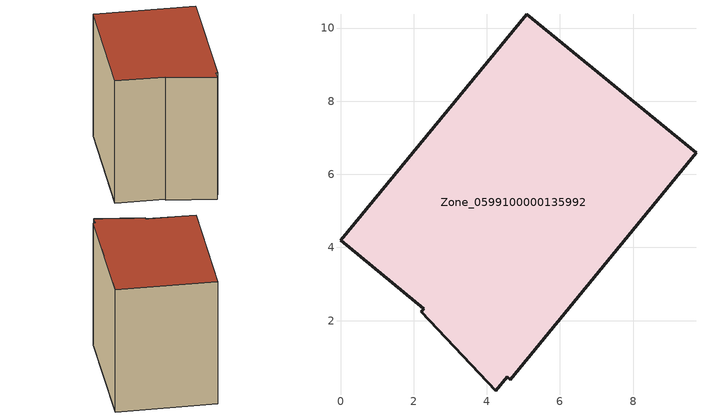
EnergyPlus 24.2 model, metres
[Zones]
Zone_0599100000135992
 floor ground (C_G): 2.27,2.33 0,4.2 5.09,10.38 9.72,6.59 4.64,0.39 4.56,0.46 4.25,0.08 2.2,2.25 z0
 wall outside (C_F): 5.09,10.38 0,4.2 2.27,2.33 2.2,2.25 4.25,0.08 4.56,0.46 4.64,0.39 9.72,6.59 5.09,10.38 z0:8.06
 roof outside (C_R): 0,4.2 2.27,2.33 2.2,2.25 4.25,0.08 4.56,0.46 4.64,0.39 9.72,6.59 5.09,10.38 z8.06
[BUILDING]
Pand.0599100000135992: North Axis=0; Terrain=City; Loads Convergence Tolerance Value=0.04; Temperature Convergence Tolerance Value=0.4; Solar Distribution=FullExterior; Maximum Number of Warmup Days=25; Minimum Number of Warmup Days=1
[Site:Location]
Rotterdam.The.Hague.AP_ZH_NLD Design_Conditions: Latitude=51.96; Longitude=4.45; Time Zone=1; Elevation=-4.5
[SITE:GROUNDTEMPERATURE:BUILDINGSURFACE]
18, 18, 18, 18, 18, 18, 18, 18, 18, 18, 18, 18
[MATERIAL] Thermal Absorptance=0.9; Solar Absorptance=0.7; Visible Absorptance=0.7
Name | Roughness | Thickness | Conductivity | Density | Specific Heat
G.TI.1946-1964 | MediumSmooth | 0.15 | 1 | 540 | 1210
F.TI.1946-1964 | Rough | 0.3 | 0.857143 | 1920 | 840
R.TI.1946-1964 | MediumRough | 0.2 | 0.277778 | 1500 | 1000
[CONSTRUCTION]
C_G: G.TI.1946-1964
C_F: F.TI.1946-1964
C_R: R.TI.1946-1964
[ZONE]
Zone_0599100000135992: Type=1; Multiplier=1; Ceiling Height=Autocalculate; Volume=Autocalculate; Floor Area=autocalculate; Part of Total Floor Area=Yes
[ZONEINFILTRATION:DESIGNFLOWRATE]
Infil_Zone_0599100000135992: Zone or ZoneList or Space or SpaceList=Zone_0599100000135992; Schedule=AlwaysOn; Design Flow Rate Calculation Method=Flow/Area; Flow Rate per Floor Area=0.003; Constant Term Coefficient=1; Temperature Term Coefficient=0; Velocity Term Coefficient=0; Velocity Squared Term Coefficient=0
[HVACTEMPLATE:ZONE:IDEALLOADSAIRSYSTEM]
Zone_0599100000135992: Maximum Heating Supply Air Temperature=50; Minimum Cooling Supply Air Temperature=13; Maximum Heating Supply Air Humidity Ratio=0.0156; Minimum Cooling Supply Air Humidity Ratio=0.0077; Heating Limit=NoLimit; Cooling Limit=NoLimit; Dehumidification Control Type=ConstantSensibleHeatRatio; Cooling Sensible Heat Ratio=0.7; Dehumidification Setpoint=60; Humidification Control Type=None; Humidification Setpoint=30; Outdoor Air Method=None; Outdoor Air Flow Rate per Person=0.00944; Outdoor Air Flow Rate per Zone Floor Area=0; Outdoor Air Flow Rate per Zone=0; Demand Controlled Ventilation Type=None; Outdoor Air Economizer Type=NoEconomizer; Heat Recovery Type=None; Sensible Heat Recovery Effectiveness=0.7; Latent Heat Recovery Effectiveness=0.65
[ZONECONTROL:THERMOSTAT]
ThermostatControl_Zone_0599100000135992: Zone or ZoneList=Zone_0599100000135992; Control Type Schedule=DualSetpointControlType; Control 1=Thermostat_Zone_0599100000135992; Temperature Difference Between Cutout And Setpoint=0
[THERMOSTATSETPOINT:DUALSETPOINT]
Thermostat_Zone_0599100000135992: Heating Setpoint Temperature Schedule=HeatingSetpoint_Zone_0599100000135992; Cooling Setpoint Temperature Schedule=CoolingSetpoint_Zone_0599100000135992
[SCHEDULE:COMPACT]
HeatingSetpoint_Zone_0599100000135992: Through: 12/31, For: AllDays, Until: 24:00, 21
CoolingSetpoint_Zone_0599100000135992: Through: 12/31, For: AllDays, Until: 24:00, 24
DualSetpointControlType: Through: 12/31, For: AllDays, Until: 24:00, 4
AlwaysOn: Through: 12/31, For: AllDays, Until: 24:00, 1
